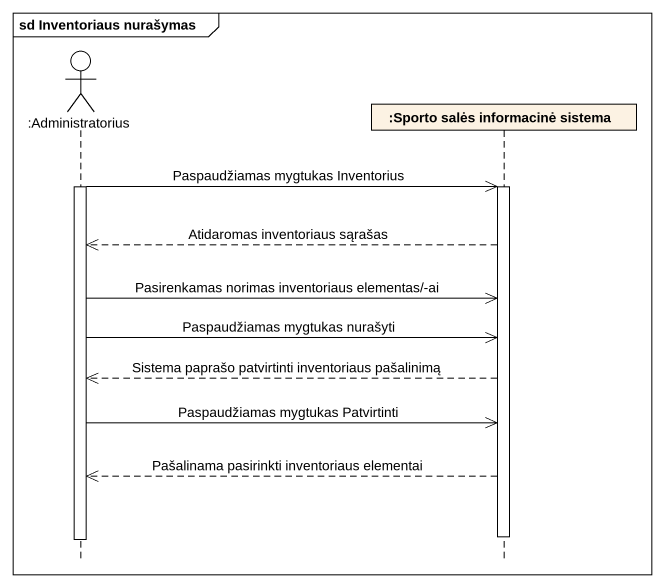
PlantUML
@startuml
mainframe sd Inventoriaus nurašymas
hide footbox
actor ":Administratorius" as Administratorius
participant ":Sporto salės informacinė sistema" as Sporto_salės_informacinė

activate Administratorius
Administratorius ->> Sporto_salės_informacinė : Paspaudžiamas mygtukas Inventorius
activate Sporto_salės_informacinė
Sporto_salės_informacinė -->> Administratorius : Atidaromas inventoriaus sąrašas
Administratorius ->> Sporto_salės_informacinė : Pasirenkamas norimas inventoriaus elementas/-ai
Administratorius ->> Sporto_salės_informacinė : Paspaudžiamas mygtukas nurašyti
Sporto_salės_informacinė -->> Administratorius : Sistema paprašo patvirtinti inventoriaus pašalinimą
Administratorius ->> Sporto_salės_informacinė : Paspaudžiamas mygtukas Patvirtinti
Sporto_salės_informacinė -->> Administratorius : Pašalinama pasirinkti inventoriaus elementai
deactivate Sporto_salės_informacinė
deactivate Administratorius
@enduml
